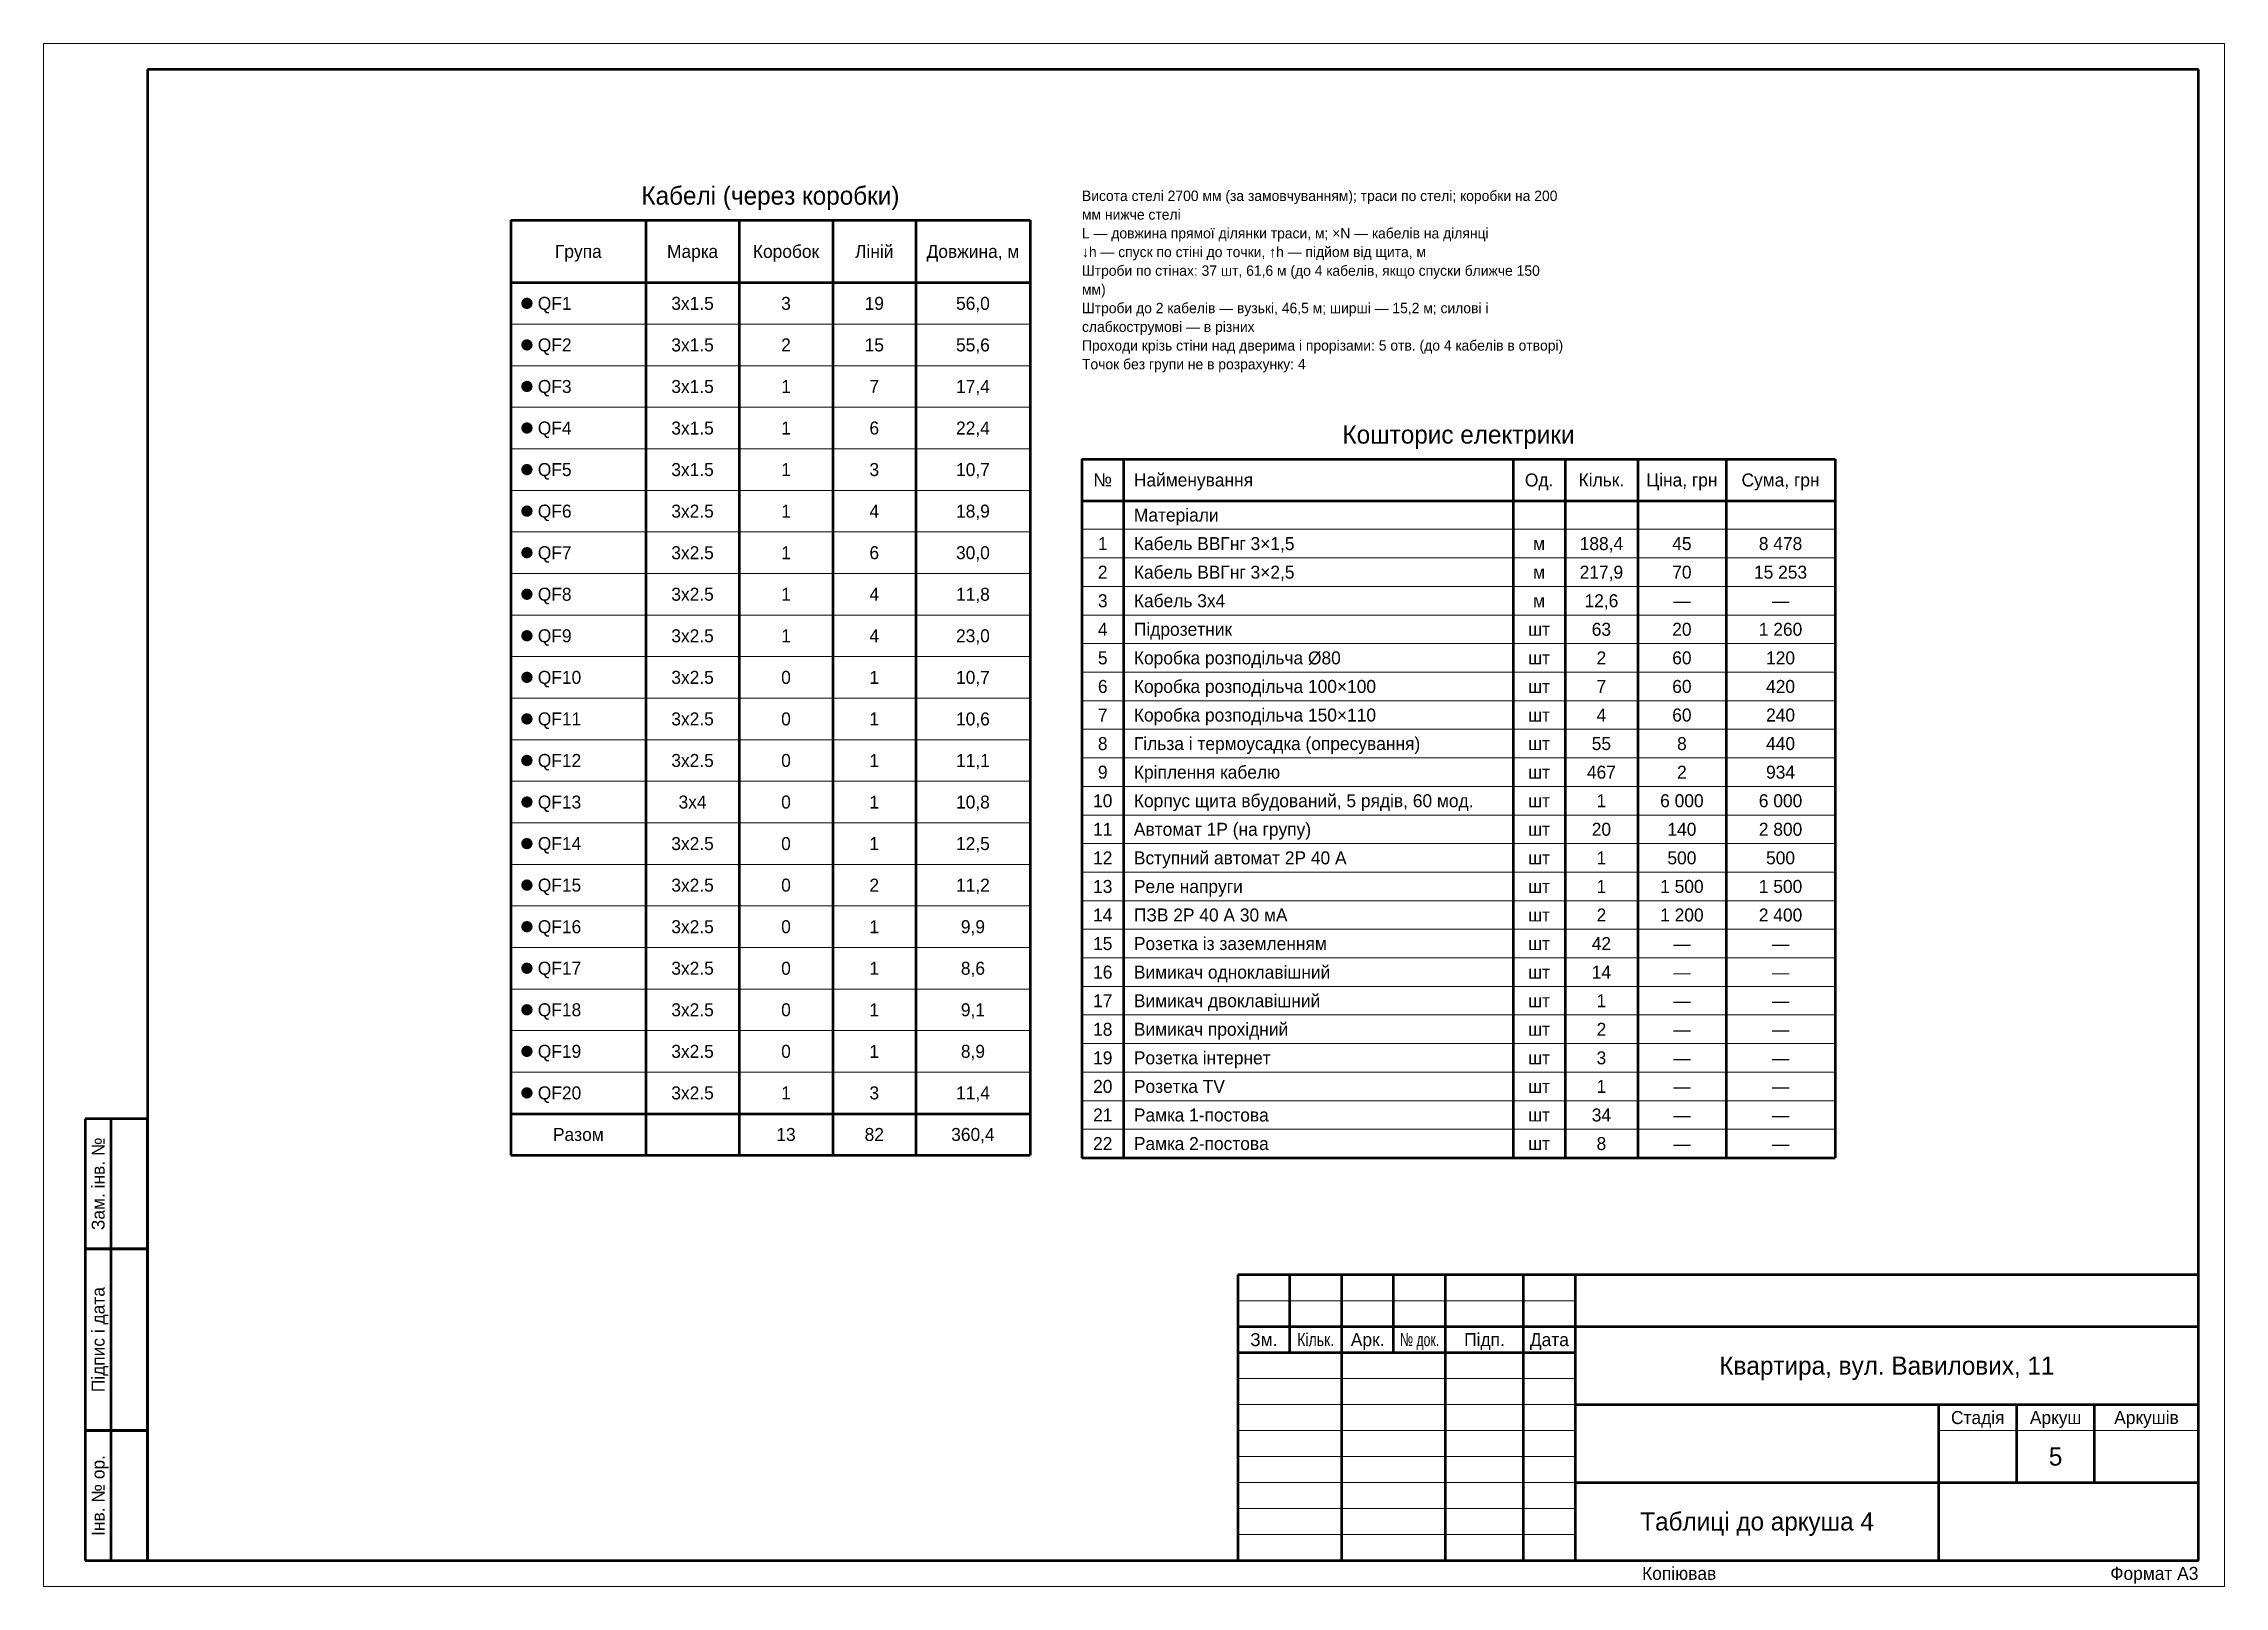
# Paper-space layout '05 Проводка (продовження)' of a CAD drawing. Header units: millimetres. Extents: x 0 to 420, y 0 to 297.
import ezdxf
from ezdxf.enums import TextEntityAlignment as Align

# ---------------------------------------------------------------- set-up
doc = ezdxf.new("R2010")
doc.units = ezdxf.units.MM
doc.layers.add('A-SHEET', color=7, linetype='Continuous')
doc.layers.add('A-TEXT', color=7, linetype='Continuous')
doc.styles.add('PLEX_LIGHT', font='IBMPlexSans-Light.ttf')

# ---------------------------------------------------------------- blocks, each defined once
blk = doc.blocks.new('STAMP_F3')
at = {"lineweight": 50}
for p, q in [((185, 55), (0, 55)), ((0, 55), (0, 0)), ((10, 40), (10, 55)), ((20, 40), (20, 55)), ((30, 40), (30, 55)), ((40, 40), (40, 55)), ((55, 40), (55, 55)), ((65, 0), (65, 55)), ((185, 0), (185, 55)), ((0, 45), (65, 45)), ((65, 45), (185, 45)), ((0, 40), (65, 40)), ((20, 0), (20, 40)), ((40, 0), (40, 40)), ((55, 0), (55, 40)), ((65, 30), (185, 30)), ((135, 0), (135, 30)), ((150, 15), (150, 30)), ((165, 15), (165, 30)), ((65, 15), (185, 15)), ((0, 0), (185, 0))]:
    blk.add_line(p, q, dxfattribs=at)
at = {"lineweight": 18}
for p, q in [((0, 50), (65, 50)), ((0, 35), (65, 35)), ((0, 30), (65, 30)), ((0, 25), (65, 25)), ((135, 25), (185, 25)), ((0, 20), (65, 20)), ((0, 15), (65, 15)), ((0, 10), (65, 10)), ((0, 5), (65, 5))]:
    blk.add_line(p, q, dxfattribs=at)
at = {"style": 'PLEX_LIGHT'}
for s, p in [('Зм.', (5, 42.5)), ('Арк.', (25, 42.5)), ('Підп.', (47.5, 42.5)), ('Дата', (60, 42.5)), ('Стадія', (142.5, 27.5)), ('Аркуш', (157.5, 27.5)), ('Аркушів', (175, 27.5))]:
    blk.add_text(s, height=2.5, dxfattribs=at).set_placement(p, align=Align.MIDDLE_CENTER)
for s, width, p in [('Кільк.', 0.81045, (15, 42.5)), ('№ док.', 0.701948, (35, 42.5))]:
    blk.add_text(s, height=2.5, dxfattribs=dict(at, width=width)).set_placement(p, align=Align.MIDDLE_CENTER)
for tag, height, p in [('CODE', 5, (125, 50)), ('DATE1', 2.5, (60, 37.5)), ('OBJECT', 3.5, (125, 37.5)), ('DATE2', 2.5, (60, 32.5)), ('OBJECT_2', 3.5, (125, 31.9)), ('DATE3', 2.5, (60, 27.5)), ('DATE4', 2.5, (60, 22.5)), ('BUILDING', 3.5, (100, 22.5)), ('STAGE', 3.5, (142.5, 20)), ('SHEET', 3.5, (157.5, 20)), ('SHEETS', 3.5, (175, 20)), ('DATE5', 2.5, (60, 17.5)), ('BUILDING_2', 3.5, (100, 16.9)), ('DATE6', 2.5, (60, 12.5)), ('DATE7', 2.5, (60, 7.5)), ('IMAGE', 3.5, (100, 7.5)), ('ORG', 2.5, (160, 7.5)), ('ORG_2', 2.5, (160, 3.5)), ('DATE8', 2.5, (60, 2.5)), ('IMAGE_2', 3.5, (100, 1.9))]:
    blk.add_attdef(tag, text='', height=height, dxfattribs=at).set_placement(p, align=Align.MIDDLE_CENTER)
for tag, p in [('ROLE1', (1, 37.5)), ('NAME1', (21, 37.5)), ('ROLE2', (1, 32.5)), ('NAME2', (21, 32.5)), ('ROLE3', (1, 27.5)), ('NAME3', (21, 27.5)), ('ROLE4', (1, 22.5)), ('NAME4', (21, 22.5)), ('ROLE5', (1, 17.5)), ('NAME5', (21, 17.5)), ('ROLE6', (1, 12.5)), ('NAME6', (21, 12.5)), ('ROLE7', (1, 7.5)), ('NAME7', (21, 7.5)), ('ROLE8', (1, 2.5)), ('NAME8', (21, 2.5))]:
    blk.add_attdef(tag, text='', height=2.5, dxfattribs=at).set_placement(p, align=Align.MIDDLE_LEFT)

psp = doc.layouts.new('05 Проводка (продовження)')

# ---------------------------------------------------------------- hatches: boundary and pattern name
at = {"layer": 'A-TEXT', "true_color": 0x4e79a7}
h = psp.add_hatch(color=7, dxfattribs=at)
h.dxf.hatch_style = 1
edge = h.paths.add_edge_path()
edge.add_arc((93.08, 247), 1.1, 0, 360)
at = {"layer": 'A-TEXT', "true_color": 0xf28e2b}
h = psp.add_hatch(color=7, dxfattribs=at)
h.dxf.hatch_style = 1
edge = h.paths.add_edge_path()
edge.add_arc((93.08, 239), 1.1, 0, 360)
at = {"layer": 'A-TEXT', "true_color": 0x59a14f}
h = psp.add_hatch(color=7, dxfattribs=at)
h.dxf.hatch_style = 1
edge = h.paths.add_edge_path()
edge.add_arc((93.08, 231), 1.1, 0, 360)
at = {"layer": 'A-TEXT', "true_color": 0xe15759}
h = psp.add_hatch(color=7, dxfattribs=at)
h.dxf.hatch_style = 1
edge = h.paths.add_edge_path()
edge.add_arc((93.08, 223), 1.1, 0, 360)
at = {"layer": 'A-TEXT', "true_color": 0x76b7b2}
h = psp.add_hatch(color=7, dxfattribs=at)
h.dxf.hatch_style = 1
edge = h.paths.add_edge_path()
edge.add_arc((93.08, 215), 1.1, 0, 360)
at = {"layer": 'A-TEXT', "true_color": 0xd4a72c}
h = psp.add_hatch(color=7, dxfattribs=at)
h.dxf.hatch_style = 1
edge = h.paths.add_edge_path()
edge.add_arc((93.08, 207), 1.1, 0, 360)
at = {"layer": 'A-TEXT', "true_color": 0xb07aa1}
h = psp.add_hatch(color=7, dxfattribs=at)
h.dxf.hatch_style = 1
edge = h.paths.add_edge_path()
edge.add_arc((93.08, 199), 1.1, 0, 360)
at = {"layer": 'A-TEXT', "true_color": 0xe67f8a}
h = psp.add_hatch(color=7, dxfattribs=at)
h.dxf.hatch_style = 1
edge = h.paths.add_edge_path()
edge.add_arc((93.08, 191), 1.1, 0, 360)
at = {"layer": 'A-TEXT', "true_color": 0x9c755f}
h = psp.add_hatch(color=7, dxfattribs=at)
h.dxf.hatch_style = 1
edge = h.paths.add_edge_path()
edge.add_arc((93.08, 183), 1.1, 0, 360)
at = {"layer": 'A-TEXT', "true_color": 0x5f9ed1}
h = psp.add_hatch(color=7, dxfattribs=at)
h.dxf.hatch_style = 1
edge = h.paths.add_edge_path()
edge.add_arc((93.08, 175), 1.1, 0, 360)
at = {"layer": 'A-TEXT', "true_color": 0x8cbf5f}
h = psp.add_hatch(color=7, dxfattribs=at)
h.dxf.hatch_style = 1
edge = h.paths.add_edge_path()
edge.add_arc((93.08, 167), 1.1, 0, 360)
at = {"layer": 'A-TEXT', "true_color": 0xc9845c}
h = psp.add_hatch(color=7, dxfattribs=at)
h.dxf.hatch_style = 1
edge = h.paths.add_edge_path()
edge.add_arc((93.08, 159), 1.1, 0, 360)
at = {"layer": 'A-TEXT', "true_color": 0x7f7fc9}
h = psp.add_hatch(color=7, dxfattribs=at)
h.dxf.hatch_style = 1
edge = h.paths.add_edge_path()
edge.add_arc((93.08, 151), 1.1, 0, 360)
at = {"layer": 'A-TEXT', "true_color": 0x4fb0a0}
h = psp.add_hatch(color=7, dxfattribs=at)
h.dxf.hatch_style = 1
edge = h.paths.add_edge_path()
edge.add_arc((93.08, 143), 1.1, 0, 360)
at = {"layer": 'A-TEXT', "true_color": 0x4e79a7}
h = psp.add_hatch(color=7, dxfattribs=at)
h.dxf.hatch_style = 1
edge = h.paths.add_edge_path()
edge.add_arc((93.08, 135), 1.1, 0, 360)
at = {"layer": 'A-TEXT', "true_color": 0xf28e2b}
h = psp.add_hatch(color=7, dxfattribs=at)
h.dxf.hatch_style = 1
edge = h.paths.add_edge_path()
edge.add_arc((93.08, 127), 1.1, 0, 360)
at = {"layer": 'A-TEXT', "true_color": 0x59a14f}
h = psp.add_hatch(color=7, dxfattribs=at)
h.dxf.hatch_style = 1
edge = h.paths.add_edge_path()
edge.add_arc((93.08, 119), 1.1, 0, 360)
at = {"layer": 'A-TEXT', "true_color": 0xe15759}
h = psp.add_hatch(color=7, dxfattribs=at)
h.dxf.hatch_style = 1
edge = h.paths.add_edge_path()
edge.add_arc((93.08, 111), 1.1, 0, 360)
at = {"layer": 'A-TEXT', "true_color": 0x76b7b2}
h = psp.add_hatch(color=7, dxfattribs=at)
h.dxf.hatch_style = 1
edge = h.paths.add_edge_path()
edge.add_arc((93.08, 103), 1.1, 0, 360)
at = {"layer": 'A-TEXT', "true_color": 0xd4a72c}
h = psp.add_hatch(color=7, dxfattribs=at)
h.dxf.hatch_style = 1
edge = h.paths.add_edge_path()
edge.add_arc((93.08, 95), 1.1, 0, 360)

# ---------------------------------------------------------------- linework, layer by layer
at = {"layer": 'A-SHEET', "lineweight": 18}
for p, q in [((420, 297), (0, 297)), ((0, 297), (0, 0)), ((420, 0), (420, 297)), ((89.98, 243), (189.98, 243)), ((89.98, 235), (189.98, 235)), ((89.98, 227), (189.98, 227)), ((89.98, 219), (189.98, 219)), ((89.98, 211), (189.98, 211)), ((89.98, 203), (189.98, 203)), ((199.98, 203.5), (345.02, 203.5)), ((199.98, 198), (345.02, 198)), ((89.98, 195), (189.98, 195)), ((199.98, 192.5), (345.02, 192.5)), ((89.98, 187), (189.98, 187)), ((199.98, 187), (345.02, 187)), ((199.98, 181.5), (345.02, 181.5)), ((89.98, 179), (189.98, 179)), ((199.98, 176), (345.02, 176)), ((89.98, 171), (189.98, 171)), ((199.98, 170.5), (345.02, 170.5)), ((199.98, 165), (345.02, 165)), ((89.98, 163), (189.98, 163)), ((199.98, 159.5), (345.02, 159.5)), ((89.98, 155), (189.98, 155)), ((199.98, 154), (345.02, 154)), ((89.98, 147), (189.98, 147)), ((199.98, 148.5), (345.02, 148.5)), ((199.98, 143), (345.02, 143)), ((89.98, 139), (189.98, 139)), ((199.98, 137.5), (345.02, 137.5)), ((89.98, 131), (189.98, 131)), ((199.98, 132), (345.02, 132)), ((199.98, 126.5), (345.02, 126.5)), ((89.98, 123), (189.98, 123)), ((199.98, 121), (345.02, 121)), ((89.98, 115), (189.98, 115)), ((199.98, 115.5), (345.02, 115.5)), ((199.98, 110), (345.02, 110)), ((89.98, 107), (189.98, 107)), ((199.98, 104.5), (345.02, 104.5)), ((89.98, 99), (189.98, 99)), ((199.98, 99), (345.02, 99)), ((199.98, 93.5), (345.02, 93.5)), ((199.98, 88), (345.02, 88)), ((0, 0), (420, 0))]:
    psp.add_line(p, q, dxfattribs=at)
at = {"layer": 'A-SHEET', "lineweight": 50}
for p, q in [((415, 292), (20, 292)), ((20, 292), (20, 5)), ((415, 5), (415, 292)), ((89.98, 263), (189.98, 263)), ((89.98, 263), (89.98, 83)), ((115.98, 263), (115.98, 83)), ((133.98, 263), (133.98, 83)), ((151.98, 263), (151.98, 83)), ((167.98, 263), (167.98, 83)), ((189.98, 263), (189.98, 83)), ((89.98, 251), (189.98, 251)), ((199.98, 217), (345.02, 217)), ((199.98, 217), (199.98, 82.5)), ((207.98, 217), (207.98, 82.5)), ((283.02, 217), (283.02, 82.5)), ((293.02, 217), (293.02, 82.5)), ((307.02, 217), (307.02, 82.5)), ((324.02, 217), (324.02, 82.5)), ((345.02, 217), (345.02, 82.5)), ((199.98, 209), (345.02, 209)), ((20, 90), (8, 90)), ((8, 90), (8, 65)), ((13, 65), (13, 90)), ((20, 65), (20, 90)), ((89.98, 91), (189.98, 91)), ((89.98, 83), (189.98, 83)), ((199.98, 82.5), (345.02, 82.5)), ((20, 65), (8, 65)), ((8, 65), (8, 30)), ((8, 65), (20, 65)), ((13, 30), (13, 65)), ((20, 30), (20, 65)), ((20, 30), (8, 30)), ((8, 30), (8, 5)), ((8, 30), (20, 30)), ((13, 5), (13, 30)), ((20, 5), (20, 30)), ((8, 5), (20, 5)), ((20, 5), (415, 5))]:
    psp.add_line(p, q, dxfattribs=at)

# ---------------------------------------------------------------- block references
at = {"layer": 'A-SHEET'}
psp.add_blockref('STAMP_F3', (230, 5), dxfattribs=at).add_auto_attribs({'OBJECT': 'Квартира, вул. Вавилових, 11', 'IMAGE': 'Таблиці до аркуша 4', 'SHEET': '5'})

# ---------------------------------------------------------------- texts
at = {"layer": 'A-SHEET', "style": 'PLEX_LIGHT'}
for s, p in [('Зам. інв. №', (10.5, 77.5)), ('Підпис і дата', (10.5, 47.5)), ('Інв. № ор.', (10.5, 17.5))]:
    psp.add_text(s, height=2.5, rotation=90, dxfattribs=at).set_placement(p, align=Align.MIDDLE_CENTER)
psp.add_text('Копіював', height=2.5, dxfattribs=at).set_placement((315, 2.5), align=Align.MIDDLE_CENTER)
psp.add_text('Формат A3', height=2.5, dxfattribs=at).set_placement((415, 2.5), align=Align.MIDDLE_RIGHT)
at = {"layer": 'A-TEXT', "style": 'PLEX_LIGHT'}
for s, height, p in [('Кабелі (через коробки)', 3.5, (139.98, 267.75)), ('Група', 2.5, (102.98, 257)), ('Марка', 2.5, (124.98, 257)), ('Коробок', 2.5, (142.98, 257)), ('Ліній', 2.5, (159.98, 257)), ('Довжина, м', 2.5, (178.98, 257)), ('3x1.5', 2.5, (124.98, 247)), ('3', 2.5, (142.98, 247)), ('19', 2.5, (159.98, 247)), ('56,0', 2.5, (178.98, 247)), ('3x1.5', 2.5, (124.98, 239)), ('2', 2.5, (142.98, 239)), ('15', 2.5, (159.98, 239)), ('55,6', 2.5, (178.98, 239)), ('3x1.5', 2.5, (124.98, 231)), ('1', 2.5, (142.98, 231)), ('7', 2.5, (159.98, 231)), ('17,4', 2.5, (178.98, 231)), ('3x1.5', 2.5, (124.98, 223)), ('1', 2.5, (142.98, 223)), ('6', 2.5, (159.98, 223)), ('22,4', 2.5, (178.98, 223)), ('Кошторис електрики', 3.5, (272.5, 221.75)), ('3x1.5', 2.5, (124.98, 215)), ('1', 2.5, (142.98, 215)), ('3', 2.5, (159.98, 215)), ('10,7', 2.5, (178.98, 215)), ('№', 2.5, (203.98, 213)), ('Од.', 2.5, (288.02, 213)), ('Кільк.', 2.5, (300.02, 213)), ('Ціна, грн', 2.5, (315.52, 213)), ('Сума, грн', 2.5, (334.52, 213)), ('3x2.5', 2.5, (124.98, 207)), ('1', 2.5, (142.98, 207)), ('4', 2.5, (159.98, 207)), ('18,9', 2.5, (178.98, 207)), ('1', 2.5, (203.98, 200.75)), ('188,4', 2.5, (300.02, 200.75)), ('45', 2.5, (315.52, 200.75)), ('8 478', 2.5, (334.52, 200.75)), ('3x2.5', 2.5, (124.98, 199)), ('1', 2.5, (142.98, 199)), ('6', 2.5, (159.98, 199)), ('30,0', 2.5, (178.98, 199)), ('м', 2.5, (288.02, 200.75)), ('2', 2.5, (203.98, 195.25)), ('м', 2.5, (288.02, 195.25)), ('217,9', 2.5, (300.02, 195.25)), ('70', 2.5, (315.52, 195.25)), ('15 253', 2.5, (334.52, 195.25)), ('3x2.5', 2.5, (124.98, 191)), ('1', 2.5, (142.98, 191)), ('4', 2.5, (159.98, 191)), ('11,8', 2.5, (178.98, 191)), ('3', 2.5, (203.98, 189.75)), ('м', 2.5, (288.02, 189.75)), ('12,6', 2.5, (300.02, 189.75)), ('—', 2.5, (315.52, 189.75)), ('—', 2.5, (334.52, 189.75)), ('4', 2.5, (203.98, 184.25)), ('шт', 2.5, (288.02, 184.25)), ('63', 2.5, (300.02, 184.25)), ('20', 2.5, (315.52, 184.25)), ('1 260', 2.5, (334.52, 184.25)), ('3x2.5', 2.5, (124.98, 183)), ('1', 2.5, (142.98, 183)), ('4', 2.5, (159.98, 183)), ('23,0', 2.5, (178.98, 183)), ('5', 2.5, (203.98, 178.75)), ('шт', 2.5, (288.02, 178.75)), ('2', 2.5, (300.02, 178.75)), ('60', 2.5, (315.52, 178.75)), ('120', 2.5, (334.52, 178.75)), ('3x2.5', 2.5, (124.98, 175)), ('0', 2.5, (142.98, 175)), ('1', 2.5, (159.98, 175)), ('10,7', 2.5, (178.98, 175)), ('6', 2.5, (203.98, 173.25)), ('шт', 2.5, (288.02, 173.25)), ('7', 2.5, (300.02, 173.25)), ('60', 2.5, (315.52, 173.25)), ('420', 2.5, (334.52, 173.25)), ('3x2.5', 2.5, (124.98, 167)), ('0', 2.5, (142.98, 167)), ('1', 2.5, (159.98, 167)), ('10,6', 2.5, (178.98, 167)), ('7', 2.5, (203.98, 167.75)), ('шт', 2.5, (288.02, 167.75)), ('4', 2.5, (300.02, 167.75)), ('60', 2.5, (315.52, 167.75)), ('240', 2.5, (334.52, 167.75)), ('3x2.5', 2.5, (124.98, 159)), ('0', 2.5, (142.98, 159)), ('1', 2.5, (159.98, 159)), ('11,1', 2.5, (178.98, 159)), ('8', 2.5, (203.98, 162.25)), ('шт', 2.5, (288.02, 162.25)), ('55', 2.5, (300.02, 162.25)), ('8', 2.5, (315.52, 162.25)), ('440', 2.5, (334.52, 162.25)), ('9', 2.5, (203.98, 156.75)), ('шт', 2.5, (288.02, 156.75)), ('467', 2.5, (300.02, 156.75)), ('2', 2.5, (315.52, 156.75)), ('934', 2.5, (334.52, 156.75)), ('3x4', 2.5, (124.98, 151)), ('0', 2.5, (142.98, 151)), ('1', 2.5, (159.98, 151)), ('10,8', 2.5, (178.98, 151)), ('10', 2.5, (203.98, 151.25)), ('шт', 2.5, (288.02, 151.25)), ('1', 2.5, (300.02, 151.25)), ('6 000', 2.5, (315.52, 151.25)), ('6 000', 2.5, (334.52, 151.25)), ('11', 2.5, (203.98, 145.75)), ('20', 2.5, (300.02, 145.75)), ('140', 2.5, (315.52, 145.75)), ('2 800', 2.5, (334.52, 145.75)), ('3x2.5', 2.5, (124.98, 143)), ('0', 2.5, (142.98, 143)), ('1', 2.5, (159.98, 143)), ('12,5', 2.5, (178.98, 143)), ('шт', 2.5, (288.02, 145.75)), ('12', 2.5, (203.98, 140.25)), ('шт', 2.5, (288.02, 140.25)), ('1', 2.5, (300.02, 140.25)), ('500', 2.5, (315.52, 140.25)), ('500', 2.5, (334.52, 140.25)), ('3x2.5', 2.5, (124.98, 135)), ('0', 2.5, (142.98, 135)), ('2', 2.5, (159.98, 135)), ('11,2', 2.5, (178.98, 135)), ('13', 2.5, (203.98, 134.75)), ('шт', 2.5, (288.02, 134.75)), ('1', 2.5, (300.02, 134.75)), ('1 500', 2.5, (315.52, 134.75)), ('1 500', 2.5, (334.52, 134.75)), ('14', 2.5, (203.98, 129.25)), ('2', 2.5, (300.02, 129.25)), ('1 200', 2.5, (315.52, 129.25)), ('2 400', 2.5, (334.52, 129.25)), ('3x2.5', 2.5, (124.98, 127)), ('0', 2.5, (142.98, 127)), ('1', 2.5, (159.98, 127)), ('9,9', 2.5, (178.98, 127)), ('шт', 2.5, (288.02, 129.25)), ('15', 2.5, (203.98, 123.75)), ('шт', 2.5, (288.02, 123.75)), ('42', 2.5, (300.02, 123.75)), ('—', 2.5, (315.52, 123.75)), ('—', 2.5, (334.52, 123.75)), ('3x2.5', 2.5, (124.98, 119)), ('0', 2.5, (142.98, 119)), ('1', 2.5, (159.98, 119)), ('8,6', 2.5, (178.98, 119)), ('16', 2.5, (203.98, 118.25)), ('шт', 2.5, (288.02, 118.25)), ('14', 2.5, (300.02, 118.25)), ('—', 2.5, (315.52, 118.25)), ('—', 2.5, (334.52, 118.25)), ('17', 2.5, (203.98, 112.75)), ('шт', 2.5, (288.02, 112.75)), ('1', 2.5, (300.02, 112.75)), ('3x2.5', 2.5, (124.98, 111)), ('0', 2.5, (142.98, 111)), ('1', 2.5, (159.98, 111)), ('9,1', 2.5, (178.98, 111)), ('—', 2.5, (315.52, 112.75)), ('—', 2.5, (334.52, 112.75)), ('18', 2.5, (203.98, 107.25)), ('шт', 2.5, (288.02, 107.25)), ('2', 2.5, (300.02, 107.25)), ('—', 2.5, (315.52, 107.25)), ('—', 2.5, (334.52, 107.25)), ('3x2.5', 2.5, (124.98, 103)), ('0', 2.5, (142.98, 103)), ('1', 2.5, (159.98, 103)), ('8,9', 2.5, (178.98, 103)), ('19', 2.5, (203.98, 101.75)), ('шт', 2.5, (288.02, 101.75)), ('3', 2.5, (300.02, 101.75)), ('—', 2.5, (315.52, 101.75)), ('—', 2.5, (334.52, 101.75)), ('20', 2.5, (203.98, 96.25)), ('шт', 2.5, (288.02, 96.25)), ('1', 2.5, (300.02, 96.25)), ('3x2.5', 2.5, (124.98, 95)), ('1', 2.5, (142.98, 95)), ('3', 2.5, (159.98, 95)), ('11,4', 2.5, (178.98, 95)), ('—', 2.5, (315.52, 96.25)), ('—', 2.5, (334.52, 96.25)), ('Разом', 2.5, (102.98, 87)), ('13', 2.5, (142.98, 87)), ('82', 2.5, (159.98, 87)), ('360,4', 2.5, (178.98, 87)), ('21', 2.5, (203.98, 90.75)), ('шт', 2.5, (288.02, 90.75)), ('34', 2.5, (300.02, 90.75)), ('—', 2.5, (315.52, 90.75)), ('—', 2.5, (334.52, 90.75)), ('22', 2.5, (203.98, 85.25)), ('шт', 2.5, (288.02, 85.25)), ('8', 2.5, (300.02, 85.25)), ('—', 2.5, (315.52, 85.25)), ('—', 2.5, (334.52, 85.25))]:
    psp.add_text(s, height=height, dxfattribs=at).set_placement(p, align=Align.MIDDLE_CENTER)
for s, height, p in [('Висота стелі 2700 мм (за замовчуванням); траси по стелі; коробки на 200', 2, (199.98, 267.7)), ('мм нижче стелі', 2, (199.98, 264.1)), ('L — довжина прямої ділянки траси, м; ×N — кабелів на ділянці', 2, (199.98, 260.5)), ('↓h — спуск по стіні до точки, ↑h — підйом від щита, м', 2, (199.98, 256.9)), ('Штроби по стінах: 37 шт, 61,6 м (до 4 кабелів, якщо спуски ближче 150', 2, (199.98, 253.3)), ('QF1', 2.5, (95.18, 247)), ('мм)', 2, (199.98, 249.7)), ('слабкострумові — в різних', 2, (199.98, 242.5)), ('Штроби до 2 кабелів — вузькі, 46,5 м; ширші — 15,2 м; силові і', 2, (199.98, 246.1)), ('QF2', 2.5, (95.18, 239)), ('Проходи крізь стіни над дверима і прорізами: 5 отв. (до 4 кабелів в отворі)', 2, (199.98, 238.9)), ('Точок без групи не в розрахунку: 4', 2, (199.98, 235.3)), ('QF3', 2.5, (95.18, 231)), ('QF4', 2.5, (95.18, 223)), ('QF5', 2.5, (95.18, 215)), ('Найменування', 2.5, (209.98, 213)), ('QF6', 2.5, (95.18, 207)), ('Матеріали', 2.5, (209.98, 206.25)), ('Кабель ВВГнг 3×1,5', 2.5, (209.98, 200.75)), ('QF7', 2.5, (95.18, 199)), ('Кабель ВВГнг 3×2,5', 2.5, (209.98, 195.25)), ('QF8', 2.5, (95.18, 191)), ('Кабель 3x4', 2.5, (209.98, 189.75)), ('Підрозетник', 2.5, (209.98, 184.25)), ('QF9', 2.5, (95.18, 183)), ('Коробка розподільча Ø80', 2.5, (209.98, 178.75)), ('QF10', 2.5, (95.18, 175)), ('Коробка розподільча 100×100', 2.5, (209.98, 173.25)), ('QF11', 2.5, (95.18, 167)), ('Коробка розподільча 150×110', 2.5, (209.98, 167.75)), ('QF12', 2.5, (95.18, 159)), ('Гільза і термоусадка (опресування)', 2.5, (209.98, 162.25)), ('Кріплення кабелю', 2.5, (209.98, 156.75)), ('QF13', 2.5, (95.18, 151)), ('Корпус щита вбудований, 5 рядів, 60 мод.', 2.5, (209.98, 151.25)), ('Автомат 1P (на групу)', 2.5, (209.98, 145.75)), ('QF14', 2.5, (95.18, 143)), ('Вступний автомат 2P 40 A', 2.5, (209.98, 140.25)), ('QF15', 2.5, (95.18, 135)), ('Реле напруги', 2.5, (209.98, 134.75)), ('ПЗВ 2P 40 A 30 мА', 2.5, (209.98, 129.25)), ('QF16', 2.5, (95.18, 127)), ('Розетка із заземленням', 2.5, (209.98, 123.75)), ('QF17', 2.5, (95.18, 119)), ('Вимикач одноклавішний', 2.5, (209.98, 118.25)), ('Вимикач двоклавішний', 2.5, (209.98, 112.75)), ('QF18', 2.5, (95.18, 111)), ('Вимикач прохідний', 2.5, (209.98, 107.25)), ('QF19', 2.5, (95.18, 103)), ('Розетка інтернет', 2.5, (209.98, 101.75)), ('Розетка TV', 2.5, (209.98, 96.25)), ('QF20', 2.5, (95.18, 95)), ('Рамка 1-постова', 2.5, (209.98, 90.75)), ('Рамка 2-постова', 2.5, (209.98, 85.25))]:
    psp.add_text(s, height=height, dxfattribs=at).set_placement(p, align=Align.MIDDLE_LEFT)

doc.saveas('drawing.dxf')
